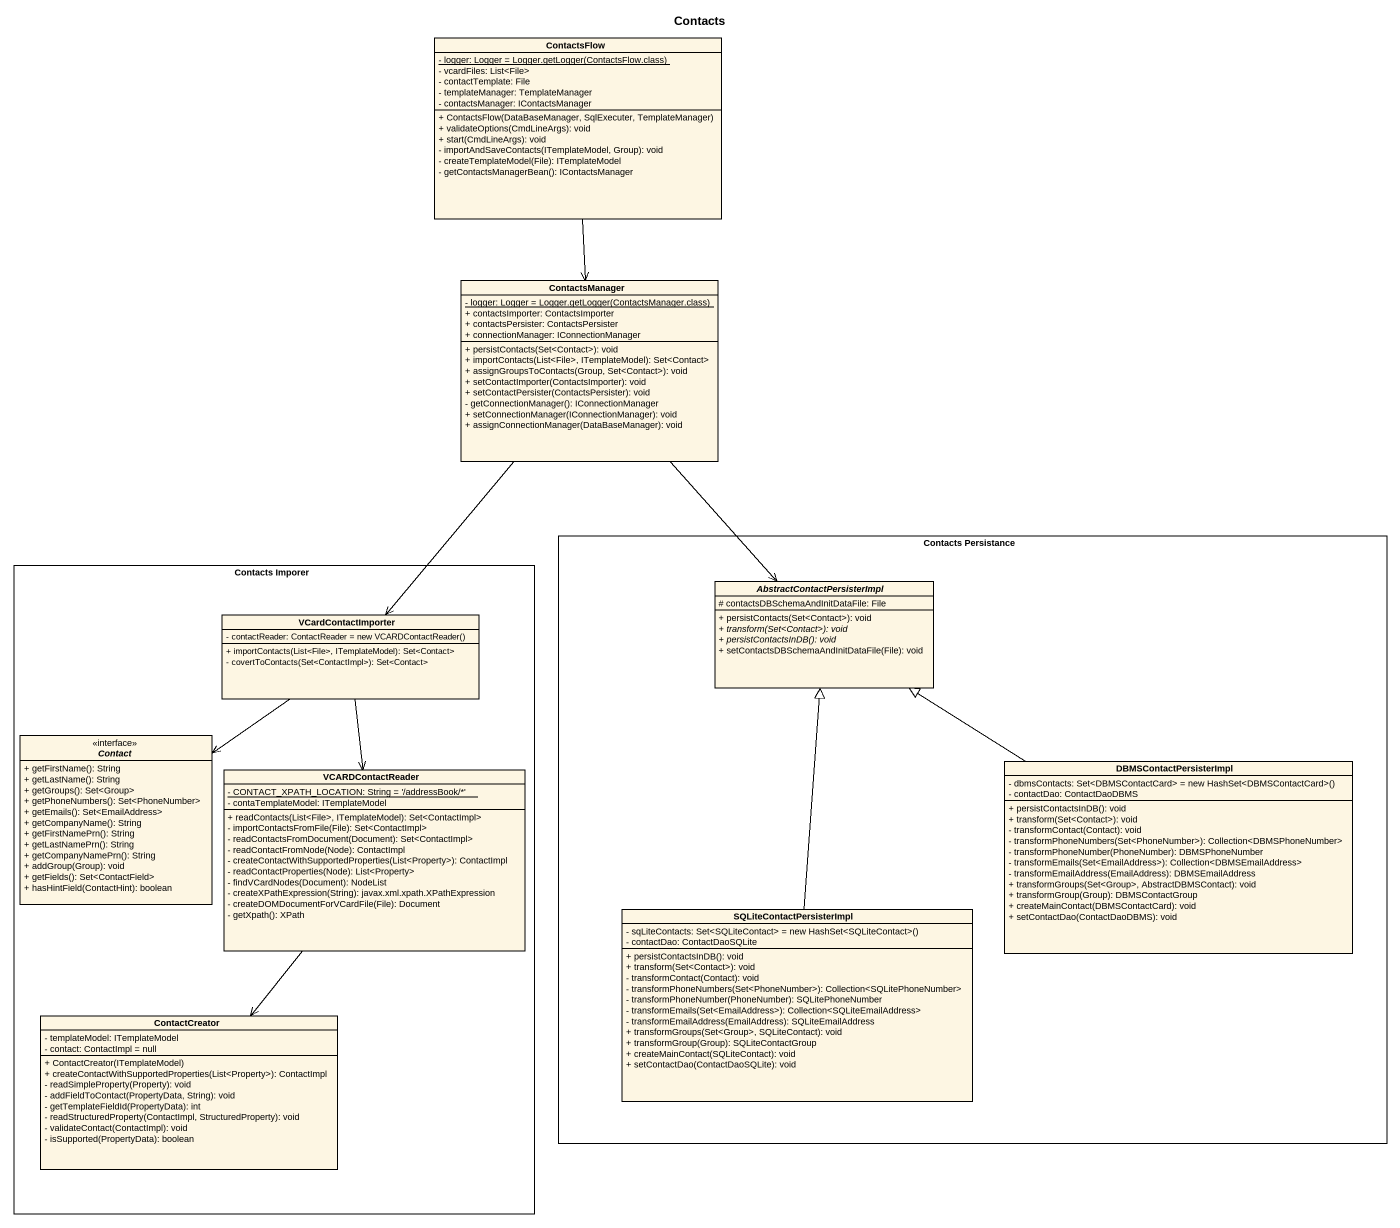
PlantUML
@startuml
title Contacts
hide circle
hide empty members
skinparam classAttributeIconSize 0
class ContactsFlow {
  {static} {field} - logger: Logger = Logger.getLogger(ContactsFlow.class)
  - vcardFiles: List<File>
  - contactTemplate: File
  - templateManager: TemplateManager
  - contactsManager: IContactsManager
  + ContactsFlow(DataBaseManager, SqlExecuter, TemplateManager)
  + validateOptions(CmdLineArgs): void
  + start(CmdLineArgs): void
  - importAndSaveContacts(ITemplateModel, Group): void
  - createTemplateModel(File): ITemplateModel
  - getContactsManagerBean(): IContactsManager
}
class ContactsManager {
  {static} {field} - logger: Logger = Logger.getLogger(ContactsManager.class)
  + contactsImporter: ContactsImporter
  + contactsPersister: ContactsPersister
  + connectionManager: IConnectionManager
  + persistContacts(Set<Contact>): void
  + importContacts(List<File>, ITemplateModel): Set<Contact>
  + assignGroupsToContacts(Group, Set<Contact>): void
  + setContactImporter(ContactsImporter): void
  + setContactPersister(ContactsPersister): void
  - getConnectionManager(): IConnectionManager
  + setConnectionManager(IConnectionManager): void
  + assignConnectionManager(DataBaseManager): void
}
rectangle "Contacts Persistance" as Contacts_Persistance {
  abstract class AbstractContactPersisterImpl {
    # contactsDBSchemaAndInitDataFile: File
    + persistContacts(Set<Contact>): void
    {abstract} + transform(Set<Contact>): void
    {abstract} + persistContactsInDB(): void
    + setContactsDBSchemaAndInitDataFile(File): void
  }
  class DBMSContactPersisterImpl {
    {field} - dbmsContacts: Set<DBMSContactCard> = new HashSet<DBMSContactCard>()
    - contactDao: ContactDaoDBMS
    + persistContactsInDB(): void
    + transform(Set<Contact>): void
    - transformContact(Contact): void
    - transformPhoneNumbers(Set<PhoneNumber>): Collection<DBMSPhoneNumber>
    - transformPhoneNumber(PhoneNumber): DBMSPhoneNumber
    - transformEmails(Set<EmailAddress>): Collection<DBMSEmailAddress>
    - transformEmailAddress(EmailAddress): DBMSEmailAddress
    + transformGroups(Set<Group>, AbstractDBMSContact): void
    + transformGroup(Group): DBMSContactGroup
    + createMainContact(DBMSContactCard): void
    + setContactDao(ContactDaoDBMS): void
  }
  class SQLiteContactPersisterImpl {
    {field} - sqLiteContacts: Set<SQLiteContact> = new HashSet<SQLiteContact>()
    - contactDao: ContactDaoSQLite
    + persistContactsInDB(): void
    + transform(Set<Contact>): void
    - transformContact(Contact): void
    - transformPhoneNumbers(Set<PhoneNumber>): Collection<SQLitePhoneNumber>
    - transformPhoneNumber(PhoneNumber): SQLitePhoneNumber
    - transformEmails(Set<EmailAddress>): Collection<SQLiteEmailAddress>
    - transformEmailAddress(EmailAddress): SQLiteEmailAddress
    + transformGroups(Set<Group>, SQLiteContact): void
    + transformGroup(Group): SQLiteContactGroup
    + createMainContact(SQLiteContact): void
    + setContactDao(ContactDaoSQLite): void
  }
}
rectangle "Contacts Imporer" as Contacts_Imporer {
  class VCardContactImporter {
    {field} - contactReader: ContactReader = new VCARDContactReader()
    + importContacts(List<File>, ITemplateModel): Set<Contact>
    - covertToContacts(Set<ContactImpl>): Set<Contact>
  }
  interface Contact <<interface>> {
    + getFirstName(): String
    + getLastName(): String
    + getGroups(): Set<Group>
    + getPhoneNumbers(): Set<PhoneNumber>
    + getEmails(): Set<EmailAddress>
    + getCompanyName(): String
    + getFirstNamePrn(): String
    + getLastNamePrn(): String
    + getCompanyNamePrn(): String
    + addGroup(Group): void
    + getFields(): Set<ContactField>
    + hasHintField(ContactHint): boolean
  }
  class VCARDContactReader {
    {static} - CONTACT_XPATH_LOCATION: String = '/addressBook/*'
    - contaTemplateModel: ITemplateModel
    + readContacts(List<File>, ITemplateModel): Set<ContactImpl>
    - importContactsFromFile(File): Set<ContactImpl>
    - readContactsFromDocument(Document): Set<ContactImpl>
    - readContactFromNode(Node): ContactImpl
    - createContactWithSupportedProperties(List<Property>): ContactImpl
    - readContactProperties(Node): List<Property>
    - findVCardNodes(Document): NodeList
    - createXPathExpression(String): javax.xml.xpath.XPathExpression
    - createDOMDocumentForVCardFile(File): Document
    - getXpath(): XPath
  }
  class ContactCreator {
    - templateModel: ITemplateModel
    - contact: ContactImpl = null
    + ContactCreator(ITemplateModel)
    + createContactWithSupportedProperties(List<Property>): ContactImpl
    - readSimpleProperty(Property): void
    - addFieldToContact(PropertyData, String): void
    - getTemplateFieldId(PropertyData): int
    - readStructuredProperty(ContactImpl, StructuredProperty): void
    - validateContact(ContactImpl): void
    - isSupported(PropertyData): boolean
  }
}
ContactsFlow --> ContactsManager
ContactsManager --> AbstractContactPersisterImpl
ContactsManager --> VCardContactImporter
VCardContactImporter --> Contact
VCardContactImporter --> VCARDContactReader
VCARDContactReader --> ContactCreator
DBMSContactPersisterImpl -up-|> AbstractContactPersisterImpl
SQLiteContactPersisterImpl -up-|> AbstractContactPersisterImpl
@enduml
